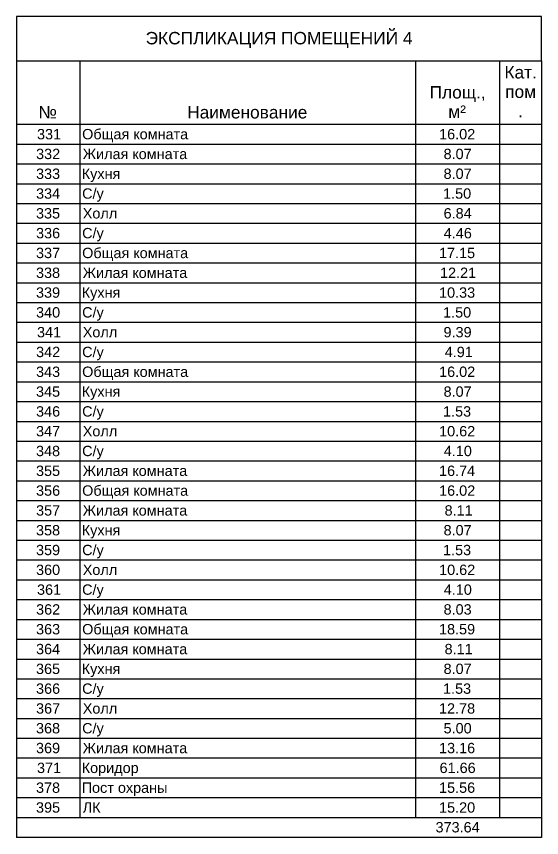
# Model space of a CAD drawing. Header units: millimetres. Extents: x -3463 to 813393, y -106315 to 159215.
# Drawn here: x 422465 to 434970, y 71349 to 90885 of the extents above; entities that cross this region are included whole.
import ezdxf

# ---------------------------------------------------------------- set-up
doc = ezdxf.new("R2010")
doc.units = ezdxf.units.MM
doc.layers.add('PLANS_', color=252, linetype='Continuous')
doc.styles.add('Arial_5', font='arial.ttf', dxfattribs={"height": 2.950599})
doc.styles.add('Arial_6', font='arial.ttf', dxfattribs={"height": 2.458832})

# ---------------------------------------------------------------- blocks, each defined once
blk = doc.blocks.new('A$Cb8d803b8')
at = {"layer": 'PLANS_'}
for p, q in [((-5177, 9805), (-5177, 8747)), ((7328, 9805), (-5177, 9805)), ((7328, 8747), (7328, 9805)), ((-5177, 8747), (-5177, -9731)), ((-5177, 8747), (7328, 8747)), ((-3670, 8747), (-3670, 7230)), ((4326, 8747), (4326, 7230)), ((6329, 8747), (6329, 7230)), ((7328, 8747), (7328, -9731)), ((-3670, 7230), (-5177, 7230)), ((4326, 7230), (-3670, 7230)), ((-3670, 7230), (-3670, 6759)), ((6329, 7230), (4326, 7230)), ((4326, 7230), (4326, 6759)), ((7328, 7230), (6329, 7230)), ((6329, 7230), (6329, 6759)), ((-3670, 6759), (-5177, 6759)), ((4326, 6759), (-3670, 6759)), ((-3670, 6759), (-3670, 6288)), ((6329, 6759), (4326, 6759)), ((4326, 6759), (4326, 6288)), ((7328, 6759), (6329, 6759)), ((6329, 6759), (6329, 6288)), ((-3670, 6288), (-5177, 6288)), ((4326, 6288), (-3670, 6288)), ((-3670, 6288), (-3670, 5817)), ((6329, 6288), (4326, 6288)), ((4326, 6288), (4326, 5817)), ((7328, 6288), (6329, 6288)), ((6329, 6288), (6329, 5817)), ((-3670, 5817), (-5177, 5817)), ((4326, 5817), (-3670, 5817)), ((-3670, 5817), (-3670, 5346)), ((6329, 5817), (4326, 5817)), ((4326, 5817), (4326, 5346)), ((7328, 5817), (6329, 5817)), ((6329, 5817), (6329, 5346)), ((-3670, 5346), (-5177, 5346)), ((4326, 5346), (-3670, 5346)), ((-3670, 5346), (-3670, 4875)), ((6329, 5346), (4326, 5346)), ((4326, 5346), (4326, 4875)), ((7328, 5346), (6329, 5346)), ((6329, 5346), (6329, 4875)), ((-3670, 4875), (-5177, 4875)), ((4326, 4875), (-3670, 4875)), ((-3670, 4875), (-3670, 4404)), ((6329, 4875), (4326, 4875)), ((4326, 4875), (4326, 4404)), ((7328, 4875), (6329, 4875)), ((6329, 4875), (6329, 4404)), ((-3670, 4404), (-5177, 4404)), ((4326, 4404), (-3670, 4404)), ((-3670, 4404), (-3670, 3932)), ((6329, 4404), (4326, 4404)), ((4326, 4404), (4326, 3932)), ((7328, 4404), (6329, 4404)), ((6329, 4404), (6329, 3932)), ((-3670, 3932), (-5177, 3932)), ((4326, 3932), (-3670, 3932)), ((-3670, 3932), (-3670, 3461)), ((6329, 3932), (4326, 3932)), ((4326, 3932), (4326, 3461)), ((7328, 3932), (6329, 3932)), ((6329, 3932), (6329, 3461)), ((-3670, 3461), (-5177, 3461)), ((4326, 3461), (-3670, 3461)), ((-3670, 3461), (-3670, 2990)), ((6329, 3461), (4326, 3461)), ((4326, 3461), (4326, 2990)), ((7328, 3461), (6329, 3461)), ((6329, 3461), (6329, 2990)), ((-3670, 2990), (-5177, 2990)), ((4326, 2990), (-3670, 2990)), ((-3670, 2990), (-3670, 2519)), ((6329, 2990), (4326, 2990)), ((4326, 2990), (4326, 2519)), ((7328, 2990), (6329, 2990)), ((6329, 2990), (6329, 2519)), ((-3670, 2519), (-5177, 2519)), ((4326, 2519), (-3670, 2519)), ((-3670, 2519), (-3670, 2048)), ((6329, 2519), (4326, 2519)), ((4326, 2519), (4326, 2048)), ((7328, 2519), (6329, 2519)), ((6329, 2519), (6329, 2048)), ((-3670, 2048), (-5177, 2048)), ((4326, 2048), (-3670, 2048)), ((-3670, 2048), (-3670, 1577)), ((6329, 2048), (4326, 2048)), ((4326, 2048), (4326, 1577)), ((7328, 2048), (6329, 2048)), ((6329, 2048), (6329, 1577)), ((-3670, 1577), (-5177, 1577)), ((4326, 1577), (-3670, 1577)), ((-3670, 1577), (-3670, 1105)), ((6329, 1577), (4326, 1577)), ((4326, 1577), (4326, 1105)), ((7328, 1577), (6329, 1577)), ((6329, 1577), (6329, 1105)), ((-3670, 1105), (-5177, 1105)), ((4326, 1105), (-3670, 1105)), ((-3670, 1105), (-3670, 634)), ((6329, 1105), (4326, 1105)), ((4326, 1105), (4326, 634)), ((7328, 1105), (6329, 1105)), ((6329, 1105), (6329, 634)), ((-3670, 634), (-5177, 634)), ((4326, 634), (-3670, 634)), ((-3670, 634), (-3670, 163)), ((6329, 634), (4326, 634)), ((4326, 634), (4326, 163)), ((7328, 634), (6329, 634)), ((6329, 634), (6329, 163)), ((-3670, 163), (-5177, 163)), ((4326, 163), (-3670, 163)), ((-3670, 163), (-3670, -308)), ((6329, 163), (4326, 163)), ((4326, 163), (4326, -308)), ((7328, 163), (6329, 163)), ((6329, 163), (6329, -308)), ((-3670, -308), (-5177, -308)), ((4326, -308), (-3670, -308)), ((-3670, -308), (-3670, -779)), ((6329, -308), (4326, -308)), ((4326, -308), (4326, -779)), ((7328, -308), (6329, -308)), ((6329, -308), (6329, -779)), ((-3670, -779), (-5177, -779)), ((4326, -779), (-3670, -779)), ((-3670, -779), (-3670, -1250)), ((6329, -779), (4326, -779)), ((4326, -779), (4326, -1250)), ((7328, -779), (6329, -779)), ((6329, -779), (6329, -1250)), ((-3670, -1250), (-5177, -1250)), ((4326, -1250), (-3670, -1250)), ((-3670, -1250), (-3670, -1721)), ((6329, -1250), (4326, -1250)), ((4326, -1250), (4326, -1721)), ((7328, -1250), (6329, -1250)), ((6329, -1250), (6329, -1721)), ((-3670, -1721), (-5177, -1721)), ((4326, -1721), (-3670, -1721)), ((-3670, -1721), (-3670, -2193)), ((6329, -1721), (4326, -1721)), ((4326, -1721), (4326, -2193)), ((7328, -1721), (6329, -1721)), ((6329, -1721), (6329, -2193)), ((-3670, -2193), (-5177, -2193)), ((4326, -2193), (-3670, -2193)), ((-3670, -2193), (-3670, -2664)), ((6329, -2193), (4326, -2193)), ((4326, -2193), (4326, -2664)), ((7328, -2193), (6329, -2193)), ((6329, -2193), (6329, -2664)), ((-3670, -2664), (-5177, -2664)), ((4326, -2664), (-3670, -2664)), ((-3670, -2664), (-3670, -3135)), ((6329, -2664), (4326, -2664)), ((4326, -2664), (4326, -3135)), ((7328, -2664), (6329, -2664)), ((6329, -2664), (6329, -3135)), ((-3670, -3135), (-5177, -3135)), ((4326, -3135), (-3670, -3135)), ((-3670, -3135), (-3670, -3606)), ((6329, -3135), (4326, -3135)), ((4326, -3135), (4326, -3606)), ((7328, -3135), (6329, -3135)), ((6329, -3135), (6329, -3606)), ((-3670, -3606), (-5177, -3606)), ((4326, -3606), (-3670, -3606)), ((-3670, -3606), (-3670, -4077)), ((6329, -3606), (4326, -3606)), ((4326, -3606), (4326, -4077)), ((7328, -3606), (6329, -3606)), ((6329, -3606), (6329, -4077)), ((-3670, -4077), (-5177, -4077)), ((4326, -4077), (-3670, -4077)), ((-3670, -4077), (-3670, -4548)), ((6329, -4077), (4326, -4077)), ((4326, -4077), (4326, -4548)), ((7328, -4077), (6329, -4077)), ((6329, -4077), (6329, -4548)), ((-3670, -4548), (-5177, -4548)), ((4326, -4548), (-3670, -4548)), ((-3670, -4548), (-3670, -5020)), ((6329, -4548), (4326, -4548)), ((4326, -4548), (4326, -5020)), ((7328, -4548), (6329, -4548)), ((6329, -4548), (6329, -5020)), ((-3670, -5020), (-5177, -5020)), ((4326, -5020), (-3670, -5020)), ((-3670, -5020), (-3670, -5491)), ((6329, -5020), (4326, -5020)), ((4326, -5020), (4326, -5491)), ((7328, -5020), (6329, -5020)), ((6329, -5020), (6329, -5491)), ((-3670, -5491), (-5177, -5491)), ((4326, -5491), (-3670, -5491)), ((-3670, -5491), (-3670, -5962)), ((6329, -5491), (4326, -5491)), ((4326, -5491), (4326, -5962)), ((7328, -5491), (6329, -5491)), ((6329, -5491), (6329, -5962)), ((-3670, -5962), (-5177, -5962)), ((4326, -5962), (-3670, -5962)), ((-3670, -5962), (-3670, -6433)), ((6329, -5962), (4326, -5962)), ((4326, -5962), (4326, -6433)), ((7328, -5962), (6329, -5962)), ((6329, -5962), (6329, -6433)), ((-3670, -6433), (-5177, -6433)), ((4326, -6433), (-3670, -6433)), ((-3670, -6433), (-3670, -6904)), ((6329, -6433), (4326, -6433)), ((4326, -6433), (4326, -6904)), ((7328, -6433), (6329, -6433)), ((6329, -6433), (6329, -6904)), ((-3670, -6904), (-5177, -6904)), ((4326, -6904), (-3670, -6904)), ((-3670, -6904), (-3670, -7375)), ((6329, -6904), (4326, -6904)), ((4326, -6904), (4326, -7375)), ((7328, -6904), (6329, -6904)), ((6329, -6904), (6329, -7375)), ((-3670, -7375), (-5177, -7375)), ((4326, -7375), (-3670, -7375)), ((-3670, -7375), (-3670, -7846)), ((6329, -7375), (4326, -7375)), ((4326, -7375), (4326, -7846)), ((7328, -7375), (6329, -7375)), ((6329, -7375), (6329, -7846)), ((-3670, -7846), (-5177, -7846)), ((4326, -7846), (-3670, -7846)), ((-3670, -7846), (-3670, -8318)), ((6329, -7846), (4326, -7846)), ((4326, -7846), (4326, -8318)), ((7328, -7846), (6329, -7846)), ((6329, -7846), (6329, -8318)), ((-3670, -8318), (-5177, -8318)), ((4326, -8318), (-3670, -8318)), ((-3670, -8318), (-3670, -8789)), ((6329, -8318), (4326, -8318)), ((4326, -8318), (4326, -8789)), ((7328, -8318), (6329, -8318)), ((6329, -8318), (6329, -8789)), ((-3670, -8789), (-5177, -8789)), ((4326, -8789), (-3670, -8789)), ((-3670, -8789), (-3670, -9260)), ((6329, -8789), (4326, -8789)), ((4326, -8789), (4326, -9260)), ((7328, -8789), (6329, -8789)), ((6329, -8789), (6329, -9260)), ((-3670, -9260), (-5177, -9260)), ((4326, -9260), (-3670, -9260)), ((6329, -9260), (4326, -9260)), ((7328, -9260), (6329, -9260)), ((7328, -9731), (-5177, -9731))]:
    blk.add_line(p, q, dxfattribs=at)
at = {"layer": 'PLANS_', "lineweight": -3}
for s, height, style, p in [('ЭКСПЛИКАЦИЯ ПОМЕЩЕНИЙ 4', 295.06, 'Arial_5', (-2100, 9140)), ('Кат.', 295.1, 'Arial_5', (6444, 8328)), ('Площ.,', 295.1, 'Arial_5', (4662, 7852)), ('пом', 295.1, 'Arial_5', (6461, 7866)), ('№', 295, 'Arial_5', (-4652, 7377)), ('Наименование', 295.06, 'Arial_5', (-1111, 7377)), ('²', 295, 'Arial_5', (5390, 7391)), ('м', 295, 'Arial_5', (5106, 7391)), ('.', 295, 'Arial_5', (6771, 7405)), ('331', 245.9, 'Arial_6', (-4686, 6881)), ('Общая комната', 245.88, 'Arial_6', (-3612, 6881)), ('16.02', 245.9, 'Arial_6', (4888, 6881)), ('332', 245.9, 'Arial_6', (-4708, 6410)), ('Жилая комната', 245.88, 'Arial_6', (-3597, 6410)), ('8.07', 245.9, 'Arial_6', (4994, 6410)), ('333', 245.9, 'Arial_6', (-4709, 5939)), ('Кухня', 245.9, 'Arial_6', (-3622, 5939)), ('8.07', 245.9, 'Arial_6', (4994, 5939)), ('334', 245.9, 'Arial_6', (-4709, 5468)), ('С/у', 245.9, 'Arial_6', (-3612, 5468)), ('1.50', 245.9, 'Arial_6', (4983, 5468)), ('335', 245.9, 'Arial_6', (-4710, 4997)), ('Холл', 245.9, 'Arial_6', (-3597, 4997)), ('6.84', 245.9, 'Arial_6', (4995, 4997)), ('336', 245.9, 'Arial_6', (-4709, 4526)), ('С/у', 245.9, 'Arial_6', (-3612, 4526)), ('4.46', 245.9, 'Arial_6', (4999, 4526)), ('337', 245.9, 'Arial_6', (-4709, 4054)), ('Общая комната', 245.88, 'Arial_6', (-3612, 4054)), ('17.15', 245.9, 'Arial_6', (4886, 4054)), ('338', 245.9, 'Arial_6', (-4710, 3583)), ('Жилая комната', 245.88, 'Arial_6', (-3597, 3583)), ('12.21', 245.9, 'Arial_6', (4910, 3583)), ('339', 245.9, 'Arial_6', (-4710, 3112)), ('Кухня', 245.9, 'Arial_6', (-3622, 3112)), ('10.33', 245.9, 'Arial_6', (4887, 3112)), ('340', 245.9, 'Arial_6', (-4709, 2641)), ('С/у', 245.9, 'Arial_6', (-3612, 2641)), ('1.50', 245.9, 'Arial_6', (4983, 2641)), ('341', 245.9, 'Arial_6', (-4686, 2170)), ('Холл', 245.9, 'Arial_6', (-3597, 2170)), ('9.39', 245.9, 'Arial_6', (4993, 2170)), ('С/у', 245.9, 'Arial_6', (-3612, 1699)), ('342', 245.9, 'Arial_6', (-4708, 1699)), ('4.91', 245.9, 'Arial_6', (5022, 1699)), ('343', 245.9, 'Arial_6', (-4709, 1228)), ('Общая комната', 245.88, 'Arial_6', (-3612, 1228)), ('16.02', 245.9, 'Arial_6', (4888, 1228)), ('345', 245.9, 'Arial_6', (-4710, 756)), ('Кухня', 245.9, 'Arial_6', (-3622, 756)), ('8.07', 245.9, 'Arial_6', (4994, 756)), ('346', 245.9, 'Arial_6', (-4709, 285)), ('С/у', 245.9, 'Arial_6', (-3612, 285)), ('1.53', 245.9, 'Arial_6', (4982, 285)), ('347', 245.9, 'Arial_6', (-4709, -186)), ('Холл', 245.9, 'Arial_6', (-3597, -186)), ('10.62', 245.9, 'Arial_6', (4888, -186)), ('348', 245.9, 'Arial_6', (-4710, -657)), ('С/у', 245.9, 'Arial_6', (-3612, -657)), ('4.10', 245.9, 'Arial_6', (4999, -657)), ('355', 245.9, 'Arial_6', (-4710, -1128)), ('Жилая комната', 245.88, 'Arial_6', (-3597, -1128)), ('16.74', 245.9, 'Arial_6', (4887, -1128)), ('356', 245.9, 'Arial_6', (-4709, -1599)), ('Общая комната', 245.88, 'Arial_6', (-3612, -1599)), ('16.02', 245.9, 'Arial_6', (4888, -1599)), ('357', 245.9, 'Arial_6', (-4709, -2071)), ('Жилая комната', 245.88, 'Arial_6', (-3597, -2071)), ('8.11', 245.9, 'Arial_6', (5018, -2071)), ('358', 245.9, 'Arial_6', (-4710, -2542)), ('Кухня', 245.9, 'Arial_6', (-3622, -2542)), ('8.07', 245.9, 'Arial_6', (4994, -2542)), ('359', 245.9, 'Arial_6', (-4710, -3013)), ('С/у', 245.9, 'Arial_6', (-3612, -3013)), ('1.53', 245.9, 'Arial_6', (4982, -3013)), ('360', 245.9, 'Arial_6', (-4709, -3484)), ('Холл', 245.9, 'Arial_6', (-3597, -3484)), ('10.62', 245.9, 'Arial_6', (4888, -3484)), ('361', 245.9, 'Arial_6', (-4686, -3955)), ('С/у', 245.9, 'Arial_6', (-3612, -3955)), ('4.10', 245.9, 'Arial_6', (4999, -3955)), ('362', 245.9, 'Arial_6', (-4708, -4426)), ('Жилая комната', 245.88, 'Arial_6', (-3597, -4426)), ('8.03', 245.9, 'Arial_6', (4994, -4426)), ('363', 245.9, 'Arial_6', (-4709, -4897)), ('Общая комната', 245.88, 'Arial_6', (-3612, -4897)), ('18.59', 245.9, 'Arial_6', (4886, -4897)), ('364', 245.9, 'Arial_6', (-4709, -5369)), ('Жилая комната', 245.88, 'Arial_6', (-3597, -5369)), ('8.11', 245.9, 'Arial_6', (5018, -5369)), ('365', 245.9, 'Arial_6', (-4710, -5840)), ('Кухня', 245.9, 'Arial_6', (-3622, -5840)), ('8.07', 245.9, 'Arial_6', (4994, -5840)), ('С/у', 245.9, 'Arial_6', (-3612, -6311)), ('366', 245.9, 'Arial_6', (-4709, -6311)), ('1.53', 245.9, 'Arial_6', (4982, -6311)), ('367', 245.9, 'Arial_6', (-4709, -6782)), ('Холл', 245.9, 'Arial_6', (-3597, -6782)), ('12.78', 245.9, 'Arial_6', (4886, -6782)), ('368', 245.9, 'Arial_6', (-4710, -7253)), ('С/у', 245.9, 'Arial_6', (-3612, -7253)), ('5.00', 245.9, 'Arial_6', (4994, -7253)), ('369', 245.9, 'Arial_6', (-4710, -7724)), ('Жилая комната', 245.88, 'Arial_6', (-3597, -7724)), ('13.16', 245.9, 'Arial_6', (4887, -7724)), ('371', 245.9, 'Arial_6', (-4686, -8196)), ('Коридор', 245.9, 'Arial_6', (-3622, -8196)), ('61.66', 245.9, 'Arial_6', (4899, -8196)), ('378', 245.9, 'Arial_6', (-4710, -8667)), ('Пост охраны', 245.88, 'Arial_6', (-3623, -8667)), ('15.56', 245.9, 'Arial_6', (4887, -8667)), ('395', 245.9, 'Arial_6', (-4710, -9138)), ('ЛК', 245.9, 'Arial_6', (-3598, -9138)), ('15.20', 245.9, 'Arial_6', (4887, -9138)), ('373.64', 245.9, 'Arial_6', (4803, -9609))]:
    blk.add_text(s, height=height, dxfattribs=dict(at, style=style)).set_placement(p)

msp = doc.modelspace()

# ---------------------------------------------------------------- block references
at = {"layer": 'PLANS_'}
msp.add_blockref('A$Cb8d803b8', (427642, 81080), dxfattribs=at)

doc.saveas('drawing.dxf')
